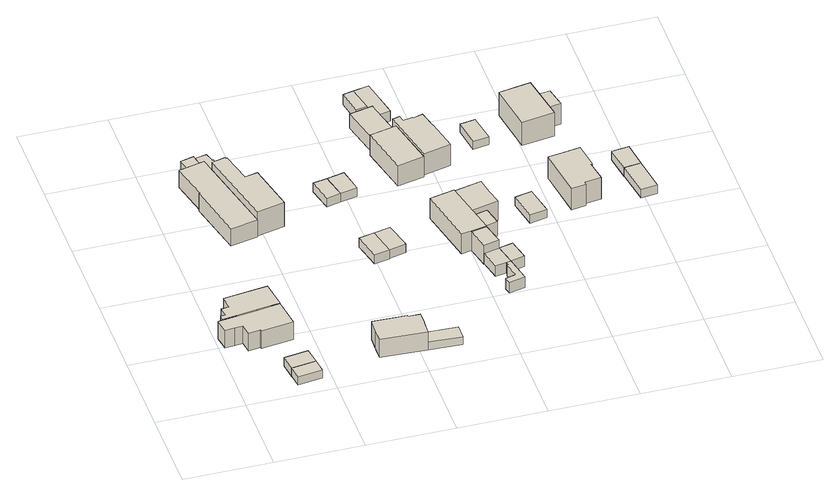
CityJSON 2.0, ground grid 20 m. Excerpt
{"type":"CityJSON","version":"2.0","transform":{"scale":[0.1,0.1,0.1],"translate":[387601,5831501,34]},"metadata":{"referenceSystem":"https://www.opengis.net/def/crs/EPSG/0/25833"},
"CityObjects":{
"building1":{"type":"Building","attributes":{"Gemeindeschluessel":"11000012","BezugspunktDach":"2200","function":"31001_1010","measuredHeight":4.7,"storeysAboveGround":1},"address":[{"country":"Germany","locality":"Berlin","thoroughfareNumber":"13","thoroughfareName":"Im Riedgrund"}],"geometry":[{"type":"Solid","lod":"1","boundaries":[[[[0,1,2,3,4,5,6,7,8,9]],[[10,11,12,13,14,15,16,17,18,19]],[[10,19,9,8]],[[11,10,8,7]],[[12,11,7,6]],[[13,12,6,5]],[[14,13,5,4]],[[15,14,4,3]],[[16,15,3,2]],[[17,16,2,1]],[[18,17,1,0]],[[19,18,0,9]]]]}]},
"building2":{"type":"Building","attributes":{"Gemeindeschluessel":"11000012","BezugspunktDach":"2200","function":"31001_2723","measuredHeight":2.08,"storeysAboveGround":1},"address":[{"country":"Germany","locality":"Berlin","thoroughfareNumber":"11 (2)","thoroughfareName":"Im Riedgrund"}],"geometry":[{"type":"Solid","lod":"1","boundaries":[[[[20,21,22,23]],[[24,25,26,27]],[[24,27,23,22]],[[25,24,22,21]],[[26,25,21,20]],[[27,26,20,23]]]]}]},
"building3":{"type":"Building","attributes":{"Gemeindeschluessel":"11000012","BezugspunktDach":"2200","function":"31001_1010","measuredHeight":5.83,"storeysAboveGround":1},"address":[{"country":"Germany","locality":"Berlin","thoroughfareNumber":"15","thoroughfareName":"Im Riedgrund"}],"geometry":[{"type":"Solid","lod":"1","boundaries":[[[[28,29,30,31,32,33,34,35,36]],[[37,38,39,40,41,42,43,44,45]],[[37,45,36,35]],[[38,37,35,34]],[[39,38,34,33]],[[40,39,33,32]],[[41,40,32,31]],[[42,41,31,30]],[[43,42,30,29]],[[44,43,29,28]],[[45,44,28,36]]]]}]},
"building4":{"type":"Building","attributes":{"Gemeindeschluessel":"11000012","BezugspunktDach":"2200","function":"31001_2723","measuredHeight":2.14,"storeysAboveGround":1},"address":[{"country":"Germany","locality":"Berlin","thoroughfareNumber":"13 (2)","thoroughfareName":"Im Riedgrund"}],"geometry":[{"type":"Solid","lod":"1","boundaries":[[[[23,22,46,47]],[[48,49,50,51]],[[48,51,47,46]],[[49,48,46,22]],[[50,49,22,23]],[[51,50,23,47]]]]}]},
"building5":{"type":"Building","attributes":{"Gemeindeschluessel":"11000012","BezugspunktDach":"2200","function":"31001_1010","measuredHeight":4.62,"storeysAboveGround":1},"address":[{"country":"Germany","locality":"Berlin","thoroughfareNumber":"13","thoroughfareName":"Am Rohrbusch"}],"geometry":[{"type":"Solid","lod":"1","boundaries":[[[[52,53,54,55,56,57,58,59]],[[60,61,62,63,64,65,66,67]],[[60,67,59,58]],[[61,60,58,57]],[[62,61,57,56]],[[63,62,56,55]],[[64,63,55,54]],[[65,64,54,53]],[[66,65,53,52]],[[67,66,52,59]]]]}]},
"building6":{"type":"Building","attributes":{"Gemeindeschluessel":"11000012","BezugspunktDach":"2200","function":"31001_2723","measuredHeight":2.66,"storeysAboveGround":1},"address":[{"country":"Germany","locality":"Berlin","thoroughfareNumber":"13 (2)","thoroughfareName":"Am Rohrbusch"}],"geometry":[{"type":"Solid","lod":"1","boundaries":[[[[68,69,70,71,72]],[[73,74,61,60,75]],[[73,75,72,71]],[[74,73,71,70]],[[61,74,70,69]],[[60,61,69,68]],[[75,60,68,72]]]]}]},
"building7":{"type":"Building","attributes":{"Gemeindeschluessel":"11000012","BezugspunktDach":"2200","function":"31001_2723","measuredHeight":2.73,"storeysAboveGround":1},"address":[{"country":"Germany","locality":"Berlin","thoroughfareNumber":"15 (1)","thoroughfareName":"Am Rohrbusch"}],"geometry":[{"type":"Solid","lod":"1","boundaries":[[[[69,76,77,78,79,80,70]],[[81,82,83,84,62,61,74]],[[81,74,70,80]],[[82,81,80,79]],[[83,82,79,78]],[[84,83,78,77]],[[62,84,77,76]],[[61,62,76,69]],[[74,61,69,70]]]]}]},
"building8":{"type":"Building","attributes":{"Gemeindeschluessel":"11000012","BezugspunktDach":"2200","function":"31001_1010","measuredHeight":6.42,"storeysAboveGround":1},"address":[{"country":"Germany","locality":"Berlin","thoroughfareNumber":"15","thoroughfareName":"Am Rohrbusch"}],"geometry":[{"type":"Solid","lod":"1","boundaries":[[[[85,86,87,88,89,90,91,92]],[[93,94,95,96,97,98,99,100]],[[93,100,92,91]],[[94,93,91,90]],[[95,94,90,89]],[[96,95,89,88]],[[97,96,88,87]],[[98,97,87,86]],[[99,98,86,85]],[[100,99,85,92]]]]}]},
"building9":{"type":"Building","attributes":{"Gemeindeschluessel":"11000012","function":"31001_1010"},"address":[{"country":"Germany","locality":"Berlin","thoroughfareNumber":"12","thoroughfareName":"Im Riedgrund"}],"children":["building9-1","building9-2"]},
"building9-1":{"type":"BuildingPart","attributes":{"BezugspunktDach":"2200","measuredHeight":6.45,"storeysAboveGround":1},"parents":["building9"],"geometry":[{"type":"MultiSurface","lod":"1","boundaries":[[[101,102,103,104,105,106,107,108,109]],[[110,111,112,113,114,115,116,117,118]],[[110,118,109,108]],[[111,110,108,107]],[[112,111,107,106]],[[113,112,106,105]],[[114,113,105,104]],[[115,114,104,103]],[[119,120,115,103,102]],[[121,119,102,101]],[[118,117,101,109]],[[116,115,120,119]],[[117,116,119,121]]]}]},
"building9-2":{"type":"BuildingPart","attributes":{"BezugspunktDach":"2200","measuredHeight":2.03,"storeysAboveGround":1},"parents":["building9"],"geometry":[{"type":"Solid","lod":"1","boundaries":[[[[122,123,120,121]],[[115,124,125,117]],[[124,115,120,123]],[[125,124,123,122]],[[117,125,122,121]],[[115,117,121,120]]]]}]},
"building10":{"type":"Building","attributes":{"Gemeindeschluessel":"11000012","BezugspunktDach":"2200","function":"31001_2463","measuredHeight":2.33,"storeysAboveGround":1},"address":[{"country":"Germany","locality":"Berlin","thoroughfareNumber":"12 (1)","thoroughfareName":"Im Riedgrund"}],"geometry":[{"type":"Solid","lod":"1","boundaries":[[[[126,127,128,129]],[[130,131,132,133]],[[130,133,129,128]],[[131,130,128,127]],[[132,131,127,126]],[[133,132,126,129]]]]}]},
"building11":{"type":"Building","attributes":{"Gemeindeschluessel":"11000012","BezugspunktDach":"2200","function":"31001_2463","measuredHeight":2.32,"storeysAboveGround":1},"address":[{"country":"Germany","locality":"Berlin","thoroughfareNumber":"15 (2)","thoroughfareName":"Am Rohrbusch"}],"geometry":[{"type":"Solid","lod":"1","boundaries":[[[[134,135,136,137]],[[138,139,140,141]],[[138,141,137,136]],[[139,138,136,135]],[[140,139,135,134]],[[141,140,134,137]]]]}]},
"building12":{"type":"Building","attributes":{"Gemeindeschluessel":"11000012","BezugspunktDach":"2200","function":"31001_2463","measuredHeight":2.29,"storeysAboveGround":1},"address":[{"country":"Germany","locality":"Berlin","thoroughfareNumber":"16 (1)","thoroughfareName":"Am Rohrbusch"}],"geometry":[{"type":"Solid","lod":"1","boundaries":[[[[127,142,143,128]],[[144,145,146,147]],[[144,147,128,143]],[[145,144,143,142]],[[146,145,142,127]],[[147,146,127,128]]]]}]},
"building13":{"type":"Building","attributes":{"Gemeindeschluessel":"11000012","BezugspunktDach":"2200","function":"31001_2463","measuredHeight":2.35,"storeysAboveGround":1},"address":[{"country":"Germany","locality":"Berlin","thoroughfareNumber":"17 (1)","thoroughfareName":"Am Rohrbusch"}],"geometry":[{"type":"Solid","lod":"1","boundaries":[[[[135,148,149,136]],[[150,151,139,138]],[[150,138,136,149]],[[151,150,149,148]],[[139,151,148,135]],[[138,139,135,136]]]]}]},
"building14":{"type":"Building","attributes":{"Gemeindeschluessel":"11000012","function":"31001_1010"},"address":[{"country":"Germany","locality":"Berlin","thoroughfareNumber":"16","thoroughfareName":"Am Rohrbusch"}],"children":["building14-1","building14-2"]},
"building14-1":{"type":"BuildingPart","attributes":{"BezugspunktDach":"2200","measuredHeight":5.45,"storeysAboveGround":1},"parents":["building14"],"geometry":[{"type":"MultiSurface","lod":"1","boundaries":[[[152,153,154,155,156,157]],[[158,159,160,161,162,163]],[[158,163,157,156]],[[159,158,156,155]],[[160,159,155,154]],[[164,165,160,154,153]],[[162,161,153,152]],[[163,162,152,157]],[[166,161,160,165,164]]]}]},
"building14-2":{"type":"BuildingPart","attributes":{"BezugspunktDach":"2200","measuredHeight":5.06,"storeysAboveGround":1},"parents":["building14"],"geometry":[{"type":"Solid","lod":"1","boundaries":[[[[167,168,165,164]],[[160,169,170,161]],[[169,160,165,168]],[[170,169,168,167]],[[161,170,167,164]],[[160,161,164,165]]]]}]},
"building15":{"type":"Building","attributes":{"Gemeindeschluessel":"11000012","BezugspunktDach":"2200","function":"31001_2723","measuredHeight":2.78,"storeysAboveGround":1},"address":[{"country":"Germany","locality":"Berlin","thoroughfareNumber":"16 (3)","thoroughfareName":"Am Rohrbusch"}],"geometry":[{"type":"Solid","lod":"1","boundaries":[[[[171,172,173,174,175,176,177,178]],[[179,180,181,182,183,184,185,186]],[[179,186,178,177]],[[180,179,177,176]],[[181,180,176,175]],[[182,181,175,174]],[[183,182,174,173]],[[184,183,173,172]],[[185,184,172,171]],[[186,185,171,178]]]]}]},
"building16":{"type":"Building","attributes":{"Gemeindeschluessel":"11000012","BezugspunktDach":"2200","function":"31001_2723","measuredHeight":2.78,"storeysAboveGround":1},"address":[{"country":"Germany","locality":"Berlin","thoroughfareNumber":"16 (2)","thoroughfareName":"Am Rohrbusch"}],"geometry":[{"type":"Solid","lod":"1","boundaries":[[[[187,174,173,188,189]],[[190,183,182,191,192]],[[190,192,189,188]],[[183,190,188,173]],[[182,183,173,174]],[[191,182,174,187]],[[192,191,187,189]]]]}]},
"building17":{"type":"Building","attributes":{"Gemeindeschluessel":"11000012","function":"31001_1010"},"address":[{"country":"Germany","locality":"Berlin","thoroughfareNumber":"17","thoroughfareName":"Am Rohrbusch"}],"children":["building17-1","building17-2"]},
"building17-1":{"type":"BuildingPart","attributes":{"BezugspunktDach":"2200","measuredHeight":5.37,"storeysAboveGround":1},"parents":["building17"],"geometry":[{"type":"MultiSurface","lod":"1","boundaries":[[[193,194,195,196,197]],[[198,199,200,201,202]],[[198,202,197,196]],[[203,204,205,196,195]],[[200,199,195,194]],[[201,200,194,193]],[[202,201,193,197]],[[199,198,205,204,203]]]}]},
"building17-2":{"type":"BuildingPart","attributes":{"BezugspunktDach":"2200","measuredHeight":3.64,"storeysAboveGround":1},"parents":["building17"],"geometry":[{"type":"Solid","lod":"1","boundaries":[[[[205,204,206,207,208,209]],[[210,211,212,199,198,213]],[[210,213,209,208]],[[211,210,208,207]],[[212,211,207,206]],[[199,212,206,204]],[[213,198,205,209]],[[205,198,199,204]]]]}]},
"building18":{"type":"Building","attributes":{"Gemeindeschluessel":"11000012","BezugspunktDach":"2200","function":"31001_2723","measuredHeight":2.78,"storeysAboveGround":1},"address":[{"country":"Germany","locality":"Berlin","thoroughfareNumber":"18 (2)","thoroughfareName":"Am Rohrbusch"}],"geometry":[{"type":"Solid","lod":"1","boundaries":[[[[173,214,215,188]],[[216,217,183,190]],[[216,190,188,215]],[[217,216,215,214]],[[183,217,214,173]],[[190,183,173,188]]]]}]},
"building19":{"type":"Building","attributes":{"Gemeindeschluessel":"11000012","BezugspunktDach":"2200","function":"31001_2723","measuredHeight":2.74,"storeysAboveGround":1},"address":[{"country":"Germany","locality":"Berlin","thoroughfareNumber":"17 (2)","thoroughfareName":"Am Rohrbusch"}],"geometry":[{"type":"Solid","lod":"1","boundaries":[[[[218,219,220,221]],[[222,223,224,225]],[[222,225,221,220]],[[223,222,220,219]],[[224,223,219,218]],[[225,224,218,221]]]]}]},
"building20":{"type":"Building","attributes":{"Gemeindeschluessel":"11000012","function":"31001_1010"},"address":[{"country":"Germany","locality":"Berlin","thoroughfareNumber":"18","thoroughfareName":"Am Rohrbusch"}],"children":["building20-1","building20-2"]},
"building20-1":{"type":"BuildingPart","attributes":{"BezugspunktDach":"2200","measuredHeight":6.66,"storeysAboveGround":1},"parents":["building20"],"geometry":[{"type":"MultiSurface","lod":"1","boundaries":[[[226,227,228,229,230,231]],[[232,233,234,235,236,237]],[[232,237,231,230]],[[233,232,230,229]],[[234,233,229,228]],[[238,239,240,234,228,227]],[[236,235,227,226]],[[237,236,226,231]],[[241,235,240,239,238]]]}]},
"building20-2":{"type":"BuildingPart","attributes":{"BezugspunktDach":"2200","measuredHeight":3.76,"storeysAboveGround":1},"parents":["building20"],"geometry":[{"type":"Solid","lod":"1","boundaries":[[[[242,243,239,238]],[[240,244,245,235]],[[244,240,239,243]],[[245,244,243,242]],[[235,245,242,238]],[[240,235,238,239]]]]}]},
"building21":{"type":"Building","attributes":{"Gemeindeschluessel":"11000012","BezugspunktDach":"2200","function":"31001_2723","measuredHeight":2.75,"storeysAboveGround":1},"address":[{"country":"Germany","locality":"Berlin","thoroughfareNumber":"19 (2)","thoroughfareName":"Am Rohrbusch"}],"geometry":[{"type":"Solid","lod":"1","boundaries":[[[[219,246,247,248,249,220]],[[250,251,252,253,223,222]],[[250,222,220,249]],[[251,250,249,248]],[[252,251,248,247]],[[253,252,247,246]],[[223,253,246,219]],[[222,223,219,220]]]]}]},
"building22":{"type":"Building","attributes":{"Gemeindeschluessel":"11000012","BezugspunktDach":"2200","function":"31001_1010","measuredHeight":5.57,"storeysAboveGround":1},"address":[{"country":"Germany","locality":"Berlin","thoroughfareNumber":"19","thoroughfareName":"Am Rohrbusch"}],"geometry":[{"type":"Solid","lod":"1","boundaries":[[[[254,255,256,257,258,259,260,261,262,263]],[[264,265,266,267,268,269,270,271,272,273]],[[264,273,263,262]],[[265,264,262,261]],[[266,265,261,260]],[[267,266,260,259]],[[268,267,259,258]],[[269,268,258,257]],[[270,269,257,256]],[[271,270,256,255]],[[272,271,255,254]],[[273,272,254,263]]]]}]},
"building23":{"type":"Building","attributes":{"Gemeindeschluessel":"11000012","BezugspunktDach":"2200","function":"31001_2463","measuredHeight":2.2,"storeysAboveGround":1},"address":[{"country":"Germany","locality":"Berlin","thoroughfareNumber":"18 (1)","thoroughfareName":"Am Rohrbusch"}],"geometry":[{"type":"Solid","lod":"1","boundaries":[[[[274,275,276,277]],[[278,279,280,281]],[[278,281,277,276]],[[279,278,276,275]],[[280,279,275,274]],[[281,280,274,277]]]]}]},
"building24":{"type":"Building","attributes":{"Gemeindeschluessel":"11000012","BezugspunktDach":"2200","function":"31001_2463","measuredHeight":2.12,"storeysAboveGround":1},"address":[{"country":"Germany","locality":"Berlin","thoroughfareNumber":"19 (1)","thoroughfareName":"Am Rohrbusch"}],"geometry":[{"type":"Solid","lod":"1","boundaries":[[[[282,283,284,285]],[[286,287,288,289]],[[286,289,285,284]],[[287,286,284,283]],[[288,287,283,282]],[[289,288,282,285]]]]}]},
"building25":{"type":"Building","attributes":{"Gemeindeschluessel":"11000012","BezugspunktDach":"2200","function":"31001_1010","measuredHeight":7.01,"storeysAboveGround":1},"address":[{"country":"Germany","locality":"Berlin","thoroughfareNumber":"20","thoroughfareName":"Am Rohrbusch"}],"geometry":[{"type":"Solid","lod":"1","boundaries":[[[[290,291,292,293,294,295,296,297,298,299]],[[300,301,302,303,304,305,306,307,308,309]],[[300,309,299,298]],[[301,300,298,297]],[[302,301,297,296]],[[303,302,296,295]],[[304,303,295,294]],[[305,304,294,293]],[[306,305,293,292]],[[307,306,292,291]],[[308,307,291,290]],[[309,308,290,299]]]]}]},
"building26":{"type":"Building","attributes":{"Gemeindeschluessel":"11000012","function":"31001_1010"},"address":[{"country":"Germany","locality":"Berlin","thoroughfareNumber":"21","thoroughfareName":"Am Rohrbusch"}],"children":["building26-1","building26-2"]},
"building26-1":{"type":"BuildingPart","attributes":{"BezugspunktDach":"2200","measuredHeight":6.85,"storeysAboveGround":1},"parents":["building26"],"geometry":[{"type":"MultiSurface","lod":"1","boundaries":[[[310,311,312,313,314]],[[315,316,317,318,319]],[[315,319,314,313]],[[316,315,313,312]],[[317,320,321,322,323,324,316,312,311]],[[318,317,311,310]],[[319,318,310,314]],[[324,323,322,321,320]]]}]},
"building26-2":{"type":"BuildingPart","attributes":{"BezugspunktDach":"2200","measuredHeight":5.39,"storeysAboveGround":1},"parents":["building26"],"geometry":[{"type":"Solid","lod":"1","boundaries":[[[[322,325,326,323]],[[327,328,321,324]],[[327,324,323,326]],[[328,327,326,325]],[[321,328,325,322]],[[324,321,322,323]]]]}]},
"building27":{"type":"Building","attributes":{"Gemeindeschluessel":"11000012","BezugspunktDach":"2200","function":"31001_2723","measuredHeight":2.23,"storeysAboveGround":1},"address":[{"country":"Germany","locality":"Berlin","thoroughfareNumber":"20 (2)","thoroughfareName":"Am Rohrbusch"}],"geometry":[{"type":"Solid","lod":"1","boundaries":[[[[329,330,331,332]],[[333,334,335,336]],[[333,336,332,331]],[[334,333,331,330]],[[335,334,330,329]],[[336,335,329,332]]]]}]},
"building28":{"type":"Building","attributes":{"Gemeindeschluessel":"11000012","BezugspunktDach":"2200","function":"31001_2463","measuredHeight":2.27,"storeysAboveGround":1},"address":[{"country":"Germany","locality":"Berlin","thoroughfareNumber":"20 (1)","thoroughfareName":"Am Rohrbusch"}],"geometry":[{"type":"Solid","lod":"1","boundaries":[[[[332,331,337,338]],[[339,340,341,342]],[[339,342,338,337]],[[340,339,337,331]],[[341,340,331,332]],[[342,341,332,338]]]]}]}
},
"vertices":[
[5,172,75],[27,174,75],[45,176,75],[49,148,75],[76,152,75],[77,148,75],[150,158,75],[141,225,75],[10,206,75],[0,205,75],[10,206,28],[141,225,28],[150,158,28],[77,148,28],[76,152,28],[49,148,28],[45,176,28],[27,174,28],[5,172,28],[0,205,28],
[114,5,52],[170,13,52],[166,46,52],[110,38,52],[166,46,31],[170,13,31],[114,5,31],[110,38,31],
[10,206,77],[90,217,77],[141,225,77],[132,286,77],[32,273,77],[35,243,77],[17,240,77],[20,219,77],[9,218,77],[20,219,27],[17,240,27],[35,243,27],[32,273,27],[132,286,27],[141,225,27],[90,217,27],[10,206,27],[9,218,27],
[160,84,52],[105,76,52],[160,84,30],[166,46,30],[110,38,30],[105,76,30],
[95,652,55],[92,651,55],[122,519,55],[184,532,55],[141,719,55],[134,752,55],[104,745,55],[75,738,55],[104,745,9],[134,752,9],[141,719,9],[184,532,9],[122,519,9],[92,651,9],[95,652,9],[75,738,9],
[104,745,36],[134,752,36],[125,790,36],[124,796,36],[94,789,36],[124,796,9],[125,790,9],[94,789,9],
[141,719,36],[172,726,36],[161,774,36],[158,774,36],[152,795,36],[152,795,9],[158,774,9],[161,774,9],[172,726,9],
[184,532,76],[247,546,76],[222,658,76],[193,652,76],[176,724,76],[173,723,76],[172,726,76],[141,719,76],[172,726,12],[173,723,12],[176,724,12],[193,652,12],[222,658,12],[247,546,12],[184,532,12],[141,719,12],
[410,44,75],[411,75,75],[412,78,75],[412,106,75],[385,107,75],[385,110,75],[307,112,75],[306,79,75],[305,49,75],[306,79,27],[307,112,27],[385,110,27],[385,107,27],[412,106,27],[412,78,27],[411,75,27],[410,44,27],[305,49,27],[411,75,48],[412,78,48],[410,44,48],
[485,40,48],[486,75,48],[486,75,27],[485,40,27],
[387,355,49],[422,363,49],[407,427,49],[372,419,49],[407,427,25],[422,363,25],[387,355,25],[372,419,25],
[347,570,46],[379,577,46],[366,633,46],[334,627,46],[366,633,23],[379,577,23],[347,570,23],[334,627,23],
[460,372,49],[445,435,49],[445,435,26],[460,372,26],[422,363,26],[407,427,26],
[418,585,46],[406,642,46],[406,642,23],[418,585,23],
[571,337,77],[594,341,77],[629,348,77],[625,366,77],[599,483,77],[542,470,77],[599,483,24],[625,366,24],[629,348,24],[594,341,24],[571,337,24],[542,470,24],[594,341,75],[629,348,75],[594,341,58],
[606,289,75],[641,297,75],[641,297,24],[606,289,24],
[629,180,54],[665,188,54],[652,248,54],[642,246,54],[644,238,54],[640,236,54],[648,201,54],[625,195,54],[648,201,26],[640,236,26],[644,238,26],[642,246,26],[652,248,26],[665,188,26],[629,180,26],[625,195,26],
[617,241,54],[641,297,54],[606,289,54],[641,297,26],[617,241,26],[606,289,26],
[513,606,67],[574,620,67],[548,736,67],[495,724,67],[487,722,67],[495,724,13],[548,736,13],[574,620,13],[513,606,13],[487,722,13],[548,736,31],[548,736,50],[495,724,50],
[545,751,50],[529,820,50],[526,834,50],[472,822,50],[526,834,13],[529,820,13],[545,751,13],[472,822,13],
[684,255,54],[673,304,54],[673,304,26],[684,255,26],
[495,850,34],[521,856,34],[508,913,34],[484,908,34],[508,913,7],[521,856,7],[495,850,7],[484,908,7],
[607,447,74],[616,410,74],[677,425,74],[669,461,74],[662,498,74],[599,483,74],[662,498,22],[669,461,22],[677,425,22],[616,410,22],[607,447,22],[599,483,22],[616,410,60],[651,419,60],[651,419,22],[616,410,37],
[625,366,60],[661,375,60],[661,375,22],[625,366,22],
[526,834,34],[529,820,34],[563,827,34],[544,921,34],[544,921,7],[563,827,7],[529,820,7],[526,834,7],
[574,620,74],[637,634,74],[621,708,74],[620,707,74],[610,749,74],[588,743,74],[587,745,74],[565,741,74],[562,755,74],[545,751,74],[562,755,18],[565,741,18],[587,745,18],[588,743,18],[610,749,18],[620,707,18],[621,708,18],[637,634,18],[574,620,18],[545,751,18],
[739,397,43],[778,405,43],[765,472,43],[726,464,43],[765,472,21],[778,405,21],[739,397,21],[726,464,21],
[698,676,36],[735,682,36],[724,746,36],[689,740,36],[724,746,15],[735,682,15],[698,676,15],[689,740,15],
[838,425,70],[871,430,70],[870,437,70],[872,437,70],[908,442,70],[900,491,70],[904,491,70],[895,552,70],[857,546,70],[821,541,70],[857,546,13],[895,552,13],[904,491,13],[900,491,13],[908,442,13],[872,437,13],[870,437,13],[871,430,13],[838,425,13],[821,541,13],
[801,661,75],[875,673,75],[856,784,75],[820,778,75],[784,772,75],[820,778,13],[856,784,13],[875,673,13],[801,661,13],[784,772,13],[864,738,13],[870,703,13],[870,703,67],[862,752,67],[862,752,13],
[900,708,67],[890,756,67],[890,756,13],[900,708,13],
[990,425,32],[1027,430,32],[1015,511,32],[977,506,32],[1015,511,10],[1027,430,10],[990,425,10],[977,506,10],
[1007,571,32],[968,566,32],[1007,571,9],[1015,511,9],[977,506,9],[968,566,9]
]}
